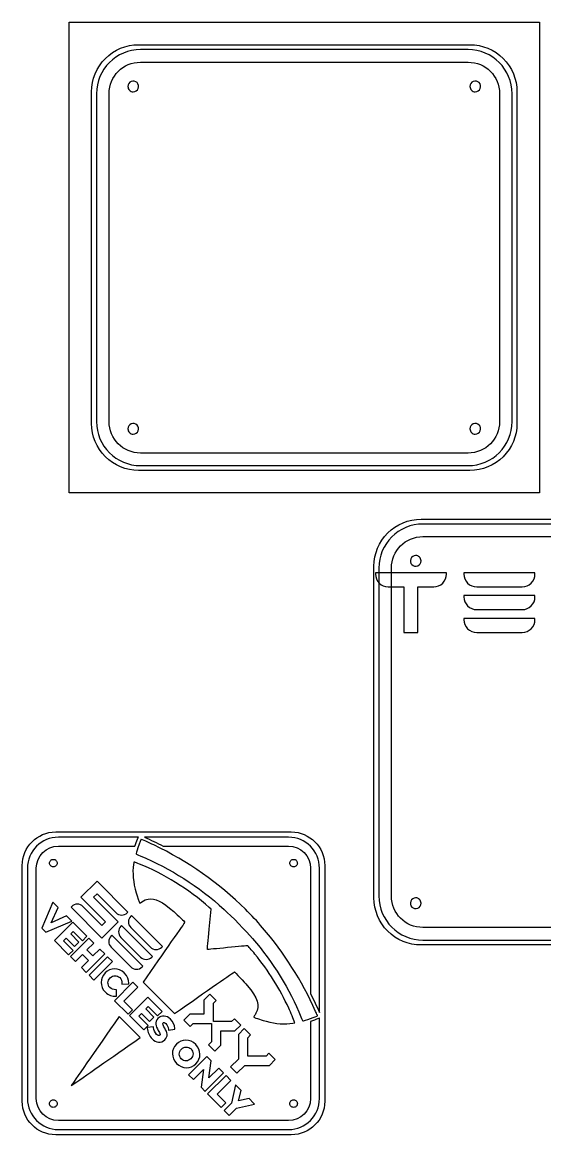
# Model space of a CAD drawing. Extents: x 0 to 1282, y 0 to 551.
# Drawn here: x 355 to 600, y 31 to 551 of the extents above; entities that cross this region are included whole.
import ezdxf

# ---------------------------------------------------------------- set-up
doc = ezdxf.new("R2010")
doc.units = 0
doc.layers.add('Ebene_1', color=7, linetype='CONTINUOUS')

msp = doc.modelspace()

# ---------------------------------------------------------------- linework, layer by layer
at = {"layer": 'Ebene_1', "color": 7}
for points in [[(377.397067, 331.226923), (377.397061, 551.226986), (597.397107, 551.226991), (597.397114, 331.226919)], [(407.396887, 518.726734)], [(567.396986, 518.726734)], [(407.396887, 358.726635)], [(567.396986, 358.726635)], [(564.000328, 349.892285)], [(564.897121, 341.726921)], [(541.99976, 318.999987)], [(542.89654, 310.834624)], [(539.49977, 301.999987)], [(490.25787, 166.09833)], [(539.49977, 141.999987)], [(369.816202, 139.99831), (364.617726, 127.825845), (366.530042, 125.913528), (378.701537, 131.112975), (378.339642, 131.47487), (376.239102, 133.57541), (369.008971, 130.259173), (372.325208, 137.489304)], [(459.84046, 136.69106)], [(379.111943, 130.702569), (370.484687, 122.075313), (377.170518, 115.389482), (377.415016, 115.63398), (379.252621, 117.471585), (374.83518, 121.889027), (376.053787, 123.107634), (379.890064, 119.271357), (381.97314, 121.354434), (378.136864, 125.190711), (379.297256, 126.351103), (383.656482, 121.991876), (385.739559, 124.074953)], [(386.662244, 123.152268), (378.034988, 114.525012), (380.315023, 112.244977), (383.580807, 115.51076), (386.39252, 112.699047), (383.126737, 109.433263), (385.406772, 107.153228), (385.651271, 107.397726), (394.034028, 115.780484), (391.753993, 118.060519), (388.533807, 114.840333), (385.722093, 117.652047), (388.942279, 120.872233)], [(395.338013, 114.476499), (386.710757, 105.849243), (388.990787, 103.569213), (389.235286, 103.813711), (397.618043, 112.196469)], [(403.190046, 106.901934)], [(407.267916, 102.546596), (398.64066, 93.91934), (404.978184, 87.581816), (405.222682, 87.826315), (407.095219, 89.698851), (403.037731, 93.75634), (409.547952, 100.26656)], [(414.228322, 95.58619), (405.601066, 86.958934), (412.2869, 80.2731), (412.531399, 80.517598), (414.369003, 82.355203), (409.951561, 86.772646), (411.170168, 87.991253), (415.006441, 84.15498), (417.089517, 86.238057), (413.253245, 90.074329), (414.413637, 91.234722), (418.772864, 86.875494), (420.855941, 88.958571)], [(443.24523, 97.03281), (440.47911, 94.26668), (440.47911, 89.47182), (440.47911, 87.63616), (433.84858, 87.63616), (431.08246, 84.87003), (431.41233, 84.54015), (434.04262, 81.90987), (435.38542, 83.25267), (443.93021, 83.25367), (443.93021, 74.70791), (442.58741, 73.36511), (442.91632, 73.03621), (445.54661, 70.40591), (448.31272, 73.17204), (448.31372, 79.80549), (449.93885, 79.81809), (449.95535, 79.80159), (454.94329, 79.80259), (457.7094, 82.5687), (454.75022, 85.52789), (453.40742, 84.18509), (444.86166, 84.18509), (444.86266, 92.72988), (446.20546, 94.07268)], [(424.75332, 85.292114)], [(459.35197, 80.92607), (456.58585, 78.15994), (456.58485, 66.65596), (452.94067, 63.01178), (453.27055, 62.6819), (455.90084, 60.05162), (459.54501, 63.69579), (471.049, 63.69679), (473.81511, 66.4629), (470.85592, 69.4221), (469.51312, 68.0793), (460.96737, 68.0793), (460.96837, 76.62409), (462.31117, 77.96689)], [(436.605466, 73.486319)], [(441.884631, 67.929881), (433.257375, 59.302625), (435.514123, 57.045877), (440.206137, 61.737892), (439.088436, 53.471564), (440.97747, 51.58253), (441.221969, 51.827028), (449.604726, 60.209786), (447.347978, 62.466534), (442.819928, 57.938483), (443.901734, 65.912778)], [(434.441951, 71.369523)], [(450.819448, 58.995064), (442.192193, 50.367808), (448.529711, 44.030289), (448.77421, 44.274787), (450.646746, 46.147324), (446.589258, 50.204812), (453.099479, 56.715033)], [(455.220394, 54.594118), (453.303223, 46.021193), (449.921016, 42.638985), (452.201051, 40.358949), (455.617217, 43.775115), (464.157153, 45.657359), (463.709879, 46.104633), (461.53754, 48.276972), (456.666033, 47.076799), (457.897248, 51.917264)], [(355.45248, 46.93606)]]:
    msp.add_lwpolyline(points, close=True, dxfattribs=at)
for points in [[(409.897073, 540.726982), (564.897121, 540.726982)], [(564.000323, 538.454171), (410.793809, 538.454173)], [(410.793806, 532.561628), (564.000323, 532.561622)], [(387.897066, 363.726927), (387.897066, 518.726975)], [(390.169861, 517.830215), (390.169863, 364.623683)], [(396.062415, 364.623685), (396.062412, 517.830215)], [(578.731731, 517.830215), (578.731738, 364.623681)], [(584.62428, 364.623688), (584.62428, 517.830215)], [(586.897127, 518.726975), (586.897127, 363.726927)], [(564.000328, 349.892285), (410.793817, 349.892287)], [(410.793804, 343.999739), (564.000328, 343.999736)], [(564.897121, 341.726921), (409.897073, 341.726921)], [(541.99976, 318.999987), (696.99976, 318.999987)], [(696.10301, 316.727174), (542.89654, 316.727171)], [(542.89654, 310.834624), (696.103, 310.834626)], [(519.99976, 141.999987), (519.99976, 296.999987)], [(520.686131, 293.957656), (520.686131, 293.335851)], [(553.904235, 293.335851), (553.904235, 293.957656), (520.686131, 293.957656)], [(522.27259, 296.103232), (522.27259, 142.89675)], [(528.16514, 142.89675), (528.16513, 296.103232)], [(562.094464, 293.957656), (562.094464, 293.335851)], [(595.312568, 293.335734), (595.312568, 293.957539), (562.094464, 293.957656)], [(522.403382, 289.114379), (522.40587, 289.111891), (522.408357, 289.109404)], [(526.637116, 287.384866), (534.008913, 287.384866), (534.008913, 266.068731), (534.630718, 266.068731), (540.581578, 266.068731), (540.581578, 287.384983), (547.953375, 287.384983)], [(563.811715, 289.114379), (563.814202, 289.111891), (563.81669, 289.109404)], [(568.045449, 287.384866), (589.361695, 287.384866)], [(562.094464, 283.299531), (562.094464, 282.677726)], [(595.312568, 282.677676), (595.312568, 283.299481), (562.094464, 283.299531)], [(563.811715, 278.456253), (563.814202, 278.453766), (563.81669, 278.448916)], [(568.045449, 276.726807), (589.361695, 276.726807)], [(562.094464, 272.641404), (562.094464, 272.019599)], [(595.312568, 272.019548), (595.312568, 272.641353), (562.094464, 272.641404)], [(563.811715, 267.798126), (563.814202, 267.795639), (563.81669, 267.790789)], [(568.045449, 266.06868), (589.361695, 266.06868)], [(371.0955, 172.7912), (481.30762, 172.7912)], [(409.7708, 170.34631), (372.3862, 170.34631)], [(480.01684, 170.34631), (412.70136, 170.34631)], [(372.3862, 166.20667), (408.12275, 166.20667)], [(421.40266, 166.20667), (480.01684, 166.20667)], [(355.45248, 46.93606), (355.45248, 157.14819)], [(496.95063, 157.14819), (496.95063, 46.93606)], [(357.89746, 155.85757), (357.89746, 48.22692)], [(362.0371, 48.22692), (362.0371, 155.85757)], [(490.36594, 155.85757), (490.36594, 97.07396)], [(494.50558, 88.35211), (494.50558, 155.85756)], [(390.44669, 149.83135), (382.88571, 142.27036), (394.38969, 130.76637), (392.74709, 129.12378), (383.8734, 137.99748)], [(404.58193, 135.03829), (404.91084, 135.3672), (390.44669, 149.83135)], [(378.61283, 137.99748), (378.28392, 137.66858), (378.61379, 137.3387), (392.74807, 123.20443), (400.30905, 130.76542), (388.8041, 142.27036), (390.44669, 143.91296), (399.32136, 135.03829)], [(442.88888, 127.30233), (443.82206, 136.77686)], [(443.82206, 136.77686), (442.97751, 137.52345)], [(405.116651, 130.772244), (405.116651, 130.76827), (405.116651, 130.766283)], [(406.552583, 133.725617), (406.223676, 133.39671)], [(420.687815, 118.932432), (421.016722, 119.26134), (406.552583, 133.725617)], [(400.514867, 126.17046), (400.514867, 126.166486), (400.514867, 126.164499)], [(401.9508, 129.123834), (401.621893, 128.794927)], [(416.086032, 114.330649), (416.414939, 114.659556), (401.9508, 129.123834)], [(406.223681, 128.136), (415.427249, 118.932432)], [(696.10301, 128.16534), (542.89654, 128.16535)], [(395.913083, 121.568677), (395.913083, 121.564703), (395.913083, 121.562716)], [(397.349011, 124.522045), (397.020104, 124.193138)], [(411.484243, 109.72886), (411.81315, 110.057767), (397.349011, 124.522045)], [(401.621893, 123.534211), (410.82546, 114.330644)], [(696.99976, 119.999987), (541.99976, 119.999987)], [(542.89654, 122.2728), (696.10301, 122.2728)], [(397.020109, 118.932427), (406.223676, 109.72886)], [(394.249417, 106.937835), (394.226119, 106.914537)], [(396.61093, 104.576291), (396.634228, 104.599589)], [(399.260622, 96.081957), (399.593408, 96.092628), (399.595346, 96.426388), (399.608932, 99.047943), (399.277114, 99.063467)], [(402.099518, 102.00229), (402.116974, 101.649127), (405.247897, 101.871306), (405.244987, 102.196333)], [(412.06019, 102.6605), (426.75186, 87.96883)], [(410.61399, 76.71259), (400.81585, 86.51073)], [(418.963996, 85.686966), (418.940698, 85.663668)], [(421.372066, 83.558302), (421.395364, 83.581599)], [(482.03328, 83.38671), (482.94324, 83.53054), (482.79771, 83.97901)], [(490.36594, 84.18014), (490.36594, 48.22692)], [(494.50558, 48.22692), (494.50558, 85.89699)], [(416.938141, 81.394661), (416.905151, 81.738123), (413.902301, 81.467431), (413.921709, 81.133675)], [(422.111403, 81.154057), (422.110409, 81.155051)], [(423.877201, 80.509864), (423.939296, 80.168344), (426.877141, 80.707791), (426.841245, 81.026997)], [(419.753754, 77.804834), (419.730456, 77.781536)], [(422.173482, 75.687789), (422.19678, 75.711087)], [(427.571733, 73.615442), (427.548378, 73.592086)], [(429.933427, 71.253749), (429.956782, 71.277104)], [(434.348766, 66.838409), (434.32541, 66.815054)], [(436.710459, 64.476716), (436.733815, 64.500072)], [(378.50866, 54.45721), (378.29377, 54.14152), (378.69497, 54.42266)], [(480.01684, 37.87783), (372.3862, 37.87783)], [(481.30762, 31.29306), (371.09549, 31.29305)], [(372.3862, 33.73818), (480.01684, 33.73818)]]:
    msp.add_lwpolyline(points, dxfattribs=at)
for points in [[(410.793809, 538.454173), (399.419104, 538.454171), (390.169862, 529.204929), (390.169861, 517.830215)], [(394.340719, 534.283329), (398.46652, 538.409131), (404.062308, 540.726982), (409.897073, 540.726982)], [(584.62428, 517.830215), (584.624287, 529.204929), (575.375045, 538.454171), (564.000323, 538.454171)], [(564.897121, 540.726982), (570.731885, 540.726982), (576.327673, 538.409131), (580.453475, 534.283329)], [(387.897066, 518.726975), (387.897066, 524.56174), (390.214917, 530.157528), (394.340719, 534.283329)], [(396.062412, 517.830215), (396.06241, 526.042365), (402.581663, 532.561628), (410.793806, 532.561628)], [(564.000323, 532.561622), (572.212473, 532.561629), (578.731738, 526.042364), (578.731731, 517.830215)], [(580.453475, 534.283329), (584.579276, 530.157528), (586.897127, 524.56174), (586.897127, 518.726975)], [(406.440178, 523.536436), (405.505991, 523.149483), (404.896885, 522.237892), (404.896885, 521.226736)], [(404.896885, 521.226736), (404.896885, 520.563694), (405.160278, 519.927809), (405.629119, 519.458968)], [(409.164655, 522.994504), (408.44966, 523.709499), (407.374364, 523.923389), (406.440178, 523.536436)], [(407.396887, 518.726734), (408.408043, 518.726734), (409.319635, 519.33584), (409.706587, 520.270027)], [(409.706587, 520.270027), (410.09354, 521.204213), (409.879651, 522.279508), (409.164655, 522.994504)], [(566.440277, 523.536436), (565.50609, 523.149483), (564.896985, 522.237892), (564.896985, 521.226736)], [(564.896985, 521.226736), (564.896985, 520.563694), (565.160377, 519.927809), (565.629218, 519.458968)], [(569.164754, 522.994504), (568.449759, 523.709499), (567.374463, 523.923389), (566.440277, 523.536436)], [(567.396986, 518.726734), (568.408142, 518.726734), (569.319734, 519.33584), (569.706686, 520.270027)], [(569.706686, 520.270027), (570.093639, 521.204213), (569.87975, 522.279508), (569.164754, 522.994504)], [(405.629119, 519.458968), (406.09796, 518.990127), (406.733845, 518.726734), (407.396887, 518.726734)], [(565.629218, 519.458968), (566.098059, 518.990127), (566.733944, 518.726734), (567.396986, 518.726734)], [(390.169863, 364.623683), (390.169857, 353.248984), (399.4191, 343.999742), (410.793804, 343.999739)], [(410.793817, 349.892287), (402.581674, 349.892286), (396.062416, 356.411529), (396.062415, 364.623685)], [(564.000328, 343.999736), (575.375037, 343.999739), (584.62428, 353.248981), (584.62428, 364.623688)], [(578.731738, 364.623681), (578.731731, 356.411532), (572.212473, 349.892288), (564.000328, 349.892285)], [(394.340719, 348.170573), (390.214917, 352.296375), (387.897066, 357.892163), (387.897066, 363.726927)], [(406.440178, 363.536337), (405.505991, 363.149384), (404.896885, 362.237793), (404.896885, 361.226637)], [(404.896885, 361.226637), (404.896885, 360.563595), (405.160278, 359.92771), (405.629119, 359.458869)], [(405.629119, 359.458869), (406.09796, 358.990028), (406.733845, 358.726635), (407.396887, 358.726635)], [(409.164655, 362.994405), (408.44966, 363.7094), (407.374364, 363.92329), (406.440178, 363.536337)], [(407.396887, 358.726635), (408.408043, 358.726635), (409.319635, 359.335741), (409.706587, 360.269928)], [(409.706587, 360.269928), (410.09354, 361.204114), (409.879651, 362.279409), (409.164655, 362.994405)], [(566.440277, 363.536337), (565.50609, 363.149384), (564.896985, 362.237793), (564.896985, 361.226637)], [(564.896985, 361.226637), (564.896985, 360.563595), (565.160377, 359.92771), (565.629218, 359.458869)], [(565.629218, 359.458869), (566.098059, 358.990028), (566.733944, 358.726635), (567.396986, 358.726635)], [(569.164754, 362.994405), (568.449759, 363.7094), (567.374463, 363.92329), (566.440277, 363.536337)], [(567.396986, 358.726635), (568.408142, 358.726635), (569.319734, 359.335741), (569.706686, 360.269928)], [(569.706686, 360.269928), (570.093639, 361.204114), (569.87975, 362.279409), (569.164754, 362.994405)], [(586.897127, 363.726927), (586.897127, 357.892163), (584.579276, 352.296375), (580.453475, 348.170573)], [(409.897073, 341.726921), (404.062308, 341.726921), (398.46652, 344.044772), (394.340719, 348.170573)], [(580.453475, 348.170573), (576.327673, 344.044772), (570.731885, 341.726921), (564.897121, 341.726921)], [(526.443411, 312.556336), (530.569211, 316.682137), (536.164997, 318.999987), (541.99976, 318.999987)], [(519.99976, 296.999987), (519.99976, 302.83475), (522.31761, 308.430536), (526.443411, 312.556336)], [(542.89654, 316.727171), (531.52183, 316.727174), (522.27259, 307.477936), (522.27259, 296.103232)], [(528.16513, 296.103232), (528.16514, 304.31538), (534.68439, 310.834626), (542.89654, 310.834624)], [(539.49977, 301.999987), (538.488614, 301.999987), (537.577024, 301.390882), (537.190071, 300.456696)], [(541.267537, 301.267754), (540.798696, 301.736595), (540.162811, 301.999987), (539.49977, 301.999987)], [(537.190071, 300.456696), (536.803119, 299.52251), (537.017008, 298.447215), (537.732003, 297.73222)], [(537.732003, 297.73222), (538.446998, 297.017225), (539.522293, 296.803336), (540.456479, 297.190288)], [(540.456479, 297.190288), (541.390665, 297.577241), (541.99977, 298.488832), (541.99977, 299.499987)], [(541.99977, 299.499987), (541.99977, 300.163028), (541.736378, 300.798913), (541.267537, 301.267754)], [(520.686131, 293.335851), (520.686131, 291.720092), (521.275615, 290.272626), (522.403382, 289.114379)], [(552.133558, 289.102233), (553.296607, 290.234678), (553.904235, 291.691177), (553.904235, 293.335851)], [(562.094464, 293.335851), (562.094464, 291.720092), (562.683948, 290.272626), (563.811715, 289.114379)], [(593.544304, 289.102117), (594.707365, 290.234561), (595.312568, 291.69106), (595.312568, 293.335734)], [(522.408357, 289.109404), (523.54228, 287.975485), (524.996284, 287.384866), (526.637116, 287.384866)], [(547.953375, 287.384983), (549.544163, 287.384983), (550.977262, 287.976368), (552.133558, 289.102233)], [(563.81669, 289.109404), (564.950601, 287.975485), (566.404605, 287.384866), (568.045449, 287.384866)], [(589.361695, 287.384866), (590.952484, 287.384866), (592.38802, 287.976252), (593.544304, 289.102117)], [(562.094464, 282.677726), (562.094464, 281.061965), (562.683948, 279.6145), (563.811715, 278.456253)], [(593.544304, 278.444058), (594.707365, 279.576503), (595.312568, 281.033002), (595.312568, 282.677676)], [(563.81669, 278.448916), (564.950601, 277.314998), (566.404605, 276.726807), (568.045449, 276.726807)], [(589.361695, 276.726807), (590.952484, 276.726807), (592.38802, 277.318192), (593.544304, 278.444058)], [(562.094464, 272.019599), (562.094464, 270.40384), (562.683948, 268.956373), (563.811715, 267.798126)], [(593.544304, 267.78593), (594.707365, 268.918375), (595.312568, 270.374873), (595.312568, 272.019548)], [(563.81669, 267.790789), (564.950601, 266.65687), (566.404605, 266.06868), (568.045449, 266.06868)], [(589.361695, 266.06868), (590.952484, 266.06868), (592.38802, 266.660065), (593.544304, 267.78593)], [(355.45248, 157.14819), (355.45248, 165.81442), (362.42927, 172.7912), (371.0955, 172.7912)], [(481.30762, 172.7912), (489.97385, 172.7912), (496.95063, 165.81442), (496.95063, 157.14819)], [(372.3862, 170.34631), (364.39525, 170.34631), (357.89746, 163.84851), (357.89746, 155.85757)], [(408.12275, 166.20667), (408.49316, 167.29478), (408.89828, 168.37211), (409.31181, 169.4427)], [(409.31181, 169.4427), (409.36741, 169.78031), (409.536, 170.09317), (409.7708, 170.34631)], [(411.08878, 169.40991), (410.96021, 169.40991), (410.43516, 168.04345), (409.51686, 165.32044)], [(416.9693, 166.75419), (414.87064, 167.76135), (411.22028, 169.40991), (411.08878, 169.40991)], [(412.70136, 170.34631), (415.6418, 169.05272), (418.54414, 167.67281), (421.40266, 166.20667)], [(459.84046, 136.69106), (447.61509, 148.78059), (432.95456, 159.08292), (416.9693, 166.75419)], [(490.25787, 166.09833), (487.63455, 168.72165), (484.01232, 170.34631), (480.01684, 170.34631)], [(362.0371, 155.85757), (362.0371, 161.62676), (366.617, 166.20667), (372.3862, 166.20667)], [(409.51686, 165.32044), (409.02602, 163.86503), (408.6513, 162.61427), (408.68419, 162.54043)], [(408.68419, 162.54043), (408.71699, 162.46673), (409.5545, 162.07214), (410.54574, 161.66359)], [(410.54574, 161.66359), (424.93319, 155.73366), (437.84506, 147.50482), (449.90078, 136.58205)], [(480.01684, 166.20667), (485.78603, 166.20667), (490.36594, 161.62675), (490.36594, 155.85757)], [(494.50558, 155.85756), (494.50558, 159.85304), (492.88118, 163.47502), (490.25787, 166.09833)], [(368.2436, 158.2434), (368.2436, 158.7092), (368.428638, 159.155921), (368.758008, 159.485292)], [(368.758008, 157.001508), (368.428638, 157.330879), (368.2436, 157.7776), (368.2436, 158.2434)], [(368.758008, 159.485292), (369.087379, 159.814662), (369.5341, 159.9997), (369.9999, 159.9997)], [(369.9999, 156.4871), (369.5341, 156.4871), (369.087379, 156.672138), (368.758008, 157.001508)], [(369.9999, 159.9997), (370.4657, 159.9997), (370.912421, 159.814662), (371.241792, 159.485292)], [(371.241792, 157.001508), (370.912421, 156.672138), (370.4657, 156.4871), (369.9999, 156.4871)], [(371.241792, 159.485292), (371.571162, 159.155921), (371.7562, 158.7092), (371.7562, 158.2434)], [(371.7562, 158.2434), (371.7562, 157.7776), (371.571162, 157.330879), (371.241792, 157.001508)], [(407.48997, 157.66502), (406.94009, 153.7532), (407.36519, 149.23613), (408.74563, 144.32159)], [(407.69636, 158.76949), (407.66356, 158.73669), (407.57072, 158.23973), (407.48997, 157.66502)], [(408.15786, 158.66247), (407.93691, 158.75407), (407.72917, 158.80229), (407.69636, 158.76949)], [(410.29914, 157.81111), (409.34224, 158.18783), (408.37887, 158.57085), (408.15786, 158.66247)], [(442.97751, 137.52345), (433.51682, 145.88715), (421.2628, 153.49486), (410.29914, 157.81111)], [(480.6468, 158.2434), (480.6468, 158.7092), (480.831838, 159.155921), (481.161208, 159.485292)], [(481.161208, 157.001508), (480.831838, 157.330879), (480.6468, 157.7776), (480.6468, 158.2434)], [(481.161208, 159.485292), (481.490579, 159.814662), (481.9373, 159.9997), (482.4031, 159.9997)], [(482.4031, 156.4871), (481.9373, 156.4871), (481.490579, 156.672138), (481.161208, 157.001508)], [(482.4031, 159.9997), (482.8689, 159.9997), (483.315621, 159.814662), (483.644992, 159.485292)], [(483.644992, 157.001508), (483.315621, 156.672138), (482.8689, 156.4871), (482.4031, 156.4871)], [(483.644992, 159.485292), (483.974362, 159.155921), (484.1594, 158.7092), (484.1594, 158.2434)], [(484.1594, 158.2434), (484.1594, 157.7776), (483.974362, 157.330879), (483.644992, 157.001508)], [(408.74563, 144.32159), (409.20713, 142.6785), (410.30946, 139.58036), (410.43249, 139.58037)], [(411.37926, 140.16191), (412.57096, 140.94927), (413.25003, 141.24167), (414.39427, 141.45947)], [(414.39427, 141.45947), (417.49771, 142.05026), (420.98208, 140.33569), (426.33736, 135.58319)], [(526.443411, 126.443638), (522.31761, 130.569438), (519.99976, 136.165224), (519.99976, 141.999987)], [(522.27259, 142.89675), (522.27259, 131.52204), (531.52183, 122.2728), (542.89654, 122.2728)], [(542.89654, 128.16535), (534.68439, 128.16534), (528.16513, 134.6846), (528.16514, 142.89675)], [(537.190071, 140.456696), (536.803119, 139.52251), (537.017008, 138.447215), (537.732003, 137.73222)], [(539.49977, 141.999987), (538.488614, 141.999987), (537.577024, 141.390882), (537.190071, 140.456696)], [(541.267537, 141.267754), (540.798696, 141.736595), (540.162811, 141.999987), (539.49977, 141.999987)], [(541.99977, 139.499987), (541.99977, 140.163028), (541.736378, 140.798913), (541.267537, 141.267754)], [(381.22565, 139.08705), (380.22766, 139.08705), (379.3246, 138.70926), (378.61283, 137.99748)], [(383.8734, 137.99748), (383.15955, 138.71132), (382.24467, 139.08705), (381.22565, 139.08705)], [(410.43249, 139.58037), (410.46919, 139.58034), (410.89516, 139.84188), (411.37926, 140.16191)], [(426.33736, 135.58319), (428.13688, 133.98629), (431.60069, 130.69307), (431.54234, 130.63472)], [(449.90078, 136.58205), (453.37956, 133.43019), (460.14829, 126.50516), (463.20486, 122.97049)], [(467.90162, 128.04609), (465.35341, 131.01596), (462.6617, 133.90117), (459.84046, 136.69106)], [(537.732003, 137.73222), (538.446998, 137.017225), (539.522293, 136.803336), (540.456479, 137.190288)], [(540.456479, 137.190288), (541.390665, 137.577241), (541.99977, 138.488832), (541.99977, 139.499987)], [(399.32136, 135.03829), (400.02262, 134.33703), (400.92146, 133.96213), (401.92642, 133.94872)], [(401.92642, 133.94872), (402.93843, 133.93522), (403.85755, 134.31391), (404.58193, 135.03829)], [(405.116651, 130.766283), (405.116646, 129.766199), (405.501343, 128.858338), (406.223681, 128.136)], [(406.223676, 133.39671), (405.511904, 132.684938), (405.130073, 131.779238), (405.116651, 130.772244)], [(431.54234, 130.63472), (431.52714, 130.61952), (421.1419, 115.70369), (412.06019, 102.6605)], [(400.514867, 126.164499), (400.514862, 125.164415), (400.899555, 124.256549), (401.621893, 123.534211)], [(401.621893, 128.794927), (400.910116, 128.08315), (400.528289, 127.177454), (400.514867, 126.17046)], [(442.07688, 117.83405), (442.01008, 117.83105), (442.37558, 122.09145), (442.88888, 127.30233)], [(492.69013, 88.96145), (486.11722, 103.50543), (478.06647, 116.19929), (467.90162, 128.04609)], [(541.99976, 119.999987), (536.164997, 119.999987), (530.569211, 122.317837), (526.443411, 126.443638)], [(395.913083, 121.562716), (395.913078, 120.562632), (396.297771, 119.654765), (397.020109, 118.932427)], [(397.020104, 124.193138), (396.308332, 123.481366), (395.926506, 122.575671), (395.913083, 121.568677)], [(460.86595, 119.63728), (460.79655, 119.65368), (456.56815, 119.25606), (451.46929, 118.75363)], [(464.2997, 115.73013), (462.79893, 117.56846), (461.01062, 119.60323), (460.86595, 119.63728)], [(463.20486, 122.97049), (472.71869, 111.96851), (480.57134, 99.25794), (485.80451, 86.39123)], [(415.427249, 118.932432), (416.128509, 118.231172), (417.027349, 117.85627), (418.032307, 117.842868)], [(418.032307, 117.842868), (419.044323, 117.829371), (419.963441, 118.208058), (420.687815, 118.932432)], [(451.46929, 118.75363), (446.37047, 118.2512), (442.1437, 117.8372), (442.07688, 117.83405)], [(480.10321, 90.46456), (476.07075, 99.27756), (470.6287, 107.97776), (464.2997, 115.73013)], [(403.190051, 106.901939), (400.566911, 109.525079), (396.685846, 109.374264), (394.249417, 106.937835)], [(406.223676, 109.72886), (406.924937, 109.0276), (407.824751, 108.653672), (408.829708, 108.640269)], [(408.829708, 108.640269), (409.841719, 108.626777), (410.759878, 109.004496), (411.484243, 109.72886)], [(410.82546, 114.330644), (411.526721, 113.629383), (412.426534, 113.255455), (413.431492, 113.242053)], [(413.431492, 113.242053), (414.443503, 113.228561), (415.361662, 113.606279), (416.086032, 114.330649)], [(394.226119, 106.914537), (391.765224, 104.453642), (391.693721, 100.586824), (394.214475, 98.06607)], [(396.413003, 100.148178), (395.154064, 101.407117), (395.328867, 103.294229), (396.61093, 104.576291)], [(396.634228, 104.599589), (397.913573, 105.878935), (399.801932, 106.009412), (401.038084, 104.77326)], [(401.038084, 104.77326), (401.781857, 104.029487), (402.043652, 103.153026), (402.099518, 102.00229)], [(405.244987, 102.196333), (405.232891, 103.756887), (404.77896, 105.31302), (403.190046, 106.901934)], [(426.75186, 87.96883), (441.68155, 98.37889), (454.65769, 107.41956), (454.68701, 107.42097)], [(454.68701, 107.42097), (454.81622, 107.42697), (459.59228, 102.39422), (460.67144, 101.11492)], [(399.277114, 99.063467), (398.085297, 99.120216), (397.277691, 99.28349), (396.413003, 100.148178)], [(460.67144, 101.11492), (465.62755, 95.23962), (466.76216, 91.63558), (464.78327, 88.05291)], [(394.214475, 98.06607), (395.841892, 96.438653), (397.47236, 96.021949), (399.260622, 96.081957)], [(490.36594, 97.07396), (491.83049, 94.2064), (493.2109, 91.29719), (494.50558, 88.35211)], [(482.79771, 83.97901), (482.4862, 84.93934), (481.05489, 88.38466), (480.10321, 90.46456)], [(493.57999, 86.93228), (493.57999, 86.96528), (493.17951, 87.8786), (492.69013, 88.96145)], [(400.81585, 86.51073), (390.08629, 71.0976), (378.74584, 54.80549), (378.50866, 54.45721)], [(418.940698, 85.663668), (418.079324, 84.802293), (417.76906, 83.88081), (417.882186, 82.949944)], [(421.817432, 86.766824), (420.788839, 86.85014), (419.767743, 86.490712), (418.963996, 85.686966)], [(421.211976, 82.938325), (421.124805, 83.2776), (421.157934, 83.34417), (421.372066, 83.558302)], [(421.395364, 83.581599), (421.518559, 83.704795), (421.656076, 83.754287), (421.864957, 83.721317)], [(424.75334, 85.292084), (423.874206, 86.171218), (422.84603, 86.683513), (421.817432, 86.766824)], [(421.864957, 83.721317), (422.073843, 83.688332), (422.354962, 83.549544), (422.660542, 83.243964)], [(422.660542, 83.243964), (423.274462, 82.630043), (423.663631, 81.690141), (423.877201, 80.509864)], [(426.841245, 81.026997), (426.670361, 82.589384), (425.990282, 84.055152), (424.75332, 85.292114)], [(463.97977, 86.77091), (463.66495, 86.35753), (463.65311, 86.30545), (463.84415, 86.20041)], [(463.84415, 86.20041), (464.30712, 85.94556), (468.2604, 84.63448), (469.53073, 84.31451)], [(464.78327, 88.05291), (464.53192, 87.598), (464.17038, 87.02091), (463.97977, 86.77091)], [(469.53073, 84.31451), (474.14977, 83.15106), (478.4965, 82.82846), (482.03328, 83.38671)], [(485.80451, 86.39123), (486.22624, 85.35432), (486.61443, 84.5025), (486.66747, 84.49768)], [(486.66747, 84.49768), (487.06146, 84.46388), (493.57998, 86.75969), (493.57999, 86.93228)], [(494.12103, 85.61872), (492.88305, 85.10883), (491.63188, 84.62259), (490.36594, 84.18014)], [(494.50558, 85.89699), (494.39338, 85.78578), (494.26428, 85.69105), (494.12103, 85.61872)], [(413.921709, 81.133675), (414.031388, 79.195924), (414.884373, 77.442728), (416.173604, 76.153498)], [(418.278995, 78.189035), (417.416348, 79.051681), (417.061565, 80.104397), (416.938141, 81.394661)], [(417.882186, 82.949944), (417.995312, 82.019078), (418.479441, 81.09693), (419.09594, 80.057702)], [(419.171606, 77.6263), (418.931002, 77.676517), (418.612785, 77.855245), (418.278995, 78.189035)], [(419.09594, 80.057702), (419.59509, 79.214299), (419.841536, 78.672681), (419.906074, 78.356894)], [(419.906074, 78.356894), (419.970618, 78.041101), (419.930202, 77.981282), (419.753754, 77.804834)], [(422.110409, 81.155051), (421.590623, 82.032908), (421.299152, 82.599056), (421.211976, 82.938325)], [(423.216491, 78.244344), (423.150308, 79.153124), (422.733321, 80.093821), (422.111403, 81.154057)], [(422.19678, 75.711087), (422.95943, 76.473736), (423.282669, 77.335568), (423.216491, 78.244344)], [(378.69497, 54.42266), (383.9212, 58.08438), (397.00194, 67.21569), (410.61399, 76.71259)], [(416.173604, 76.153498), (417.093457, 75.233645), (418.134165, 74.666593), (419.19004, 74.557475)], [(419.730456, 77.781536), (419.567808, 77.618888), (419.412209, 77.576093), (419.171606, 77.6263)], [(419.19004, 74.557475), (420.245915, 74.448358), (421.3033, 74.817606), (422.173482, 75.687789)], [(427.548378, 73.592086), (425.107844, 71.151553), (425.043798, 67.236717), (427.676471, 64.604043)], [(436.605466, 73.486319), (433.971273, 76.120512), (430.01391, 76.057618), (427.571733, 73.615442)], [(436.733815, 64.500072), (439.174348, 66.940605), (439.23815, 70.853635), (436.605466, 73.486319)], [(429.840236, 66.721089), (428.530411, 68.030915), (428.658168, 69.97849), (429.933427, 71.253749)], [(429.956782, 71.277104), (431.234774, 72.555097), (433.129497, 72.681977), (434.441951, 71.369523)], [(434.441951, 71.369523), (435.751781, 70.059692), (435.624024, 68.113668), (434.348766, 66.838409)], [(427.676471, 64.604043), (430.310669, 61.969846), (434.268283, 62.03454), (436.710459, 64.476716)], [(434.32541, 66.815054), (433.047418, 65.537061), (431.152696, 65.40863), (429.840236, 66.721089)], [(371.09549, 31.29305), (362.42926, 31.29305), (355.45248, 38.26983), (355.45248, 46.93606)], [(357.89746, 48.22692), (357.89746, 40.23597), (364.39525, 33.73818), (372.3862, 33.73818)], [(372.3862, 37.87783), (366.61701, 37.87783), (362.0371, 42.45773), (362.0371, 48.22692)], [(368.2436, 45.8402), (368.2436, 46.306), (368.428638, 46.752721), (368.758008, 47.082092)], [(368.758008, 47.082092), (369.087379, 47.411462), (369.5341, 47.5965), (369.9999, 47.5965)], [(369.9999, 47.5965), (370.4657, 47.5965), (370.912421, 47.411462), (371.241792, 47.082092)], [(371.241792, 47.082092), (371.571162, 46.752721), (371.7562, 46.306), (371.7562, 45.8402)], [(490.36594, 48.22692), (490.36594, 42.45773), (485.78603, 37.87783), (480.01684, 37.87783)], [(480.01684, 33.73818), (488.00779, 33.73818), (494.50557, 40.23597), (494.50558, 48.22692)], [(480.6468, 45.8402), (480.6468, 46.306), (480.831838, 46.752721), (481.161208, 47.082092)], [(481.161208, 47.082092), (481.490579, 47.411462), (481.9373, 47.5965), (482.4031, 47.5965)], [(496.95063, 46.93606), (496.95063, 38.26984), (489.97385, 31.29305), (481.30762, 31.29306)], [(482.4031, 47.5965), (482.8689, 47.5965), (483.315621, 47.411462), (483.644992, 47.082092)], [(483.644992, 47.082092), (483.974362, 46.752721), (484.1594, 46.306), (484.1594, 45.8402)], [(368.758008, 44.598308), (368.428638, 44.927679), (368.2436, 45.3744), (368.2436, 45.8402)], [(369.9999, 44.0839), (369.5341, 44.0839), (369.087379, 44.268938), (368.758008, 44.598308)], [(371.241792, 44.598308), (370.912421, 44.268938), (370.4657, 44.0839), (369.9999, 44.0839)], [(371.7562, 45.8402), (371.7562, 45.3744), (371.571162, 44.927679), (371.241792, 44.598308)], [(481.161208, 44.598308), (480.831838, 44.927679), (480.6468, 45.3744), (480.6468, 45.8402)], [(482.4031, 44.0839), (481.9373, 44.0839), (481.490579, 44.268938), (481.161208, 44.598308)], [(483.644992, 44.598308), (483.315621, 44.268938), (482.8689, 44.0839), (482.4031, 44.0839)], [(484.1594, 45.8402), (484.1594, 45.3744), (483.974362, 44.927679), (483.644992, 44.598308)]]:
    msp.add_open_spline(points, degree=3, dxfattribs=at)

doc.saveas('drawing.dxf')
